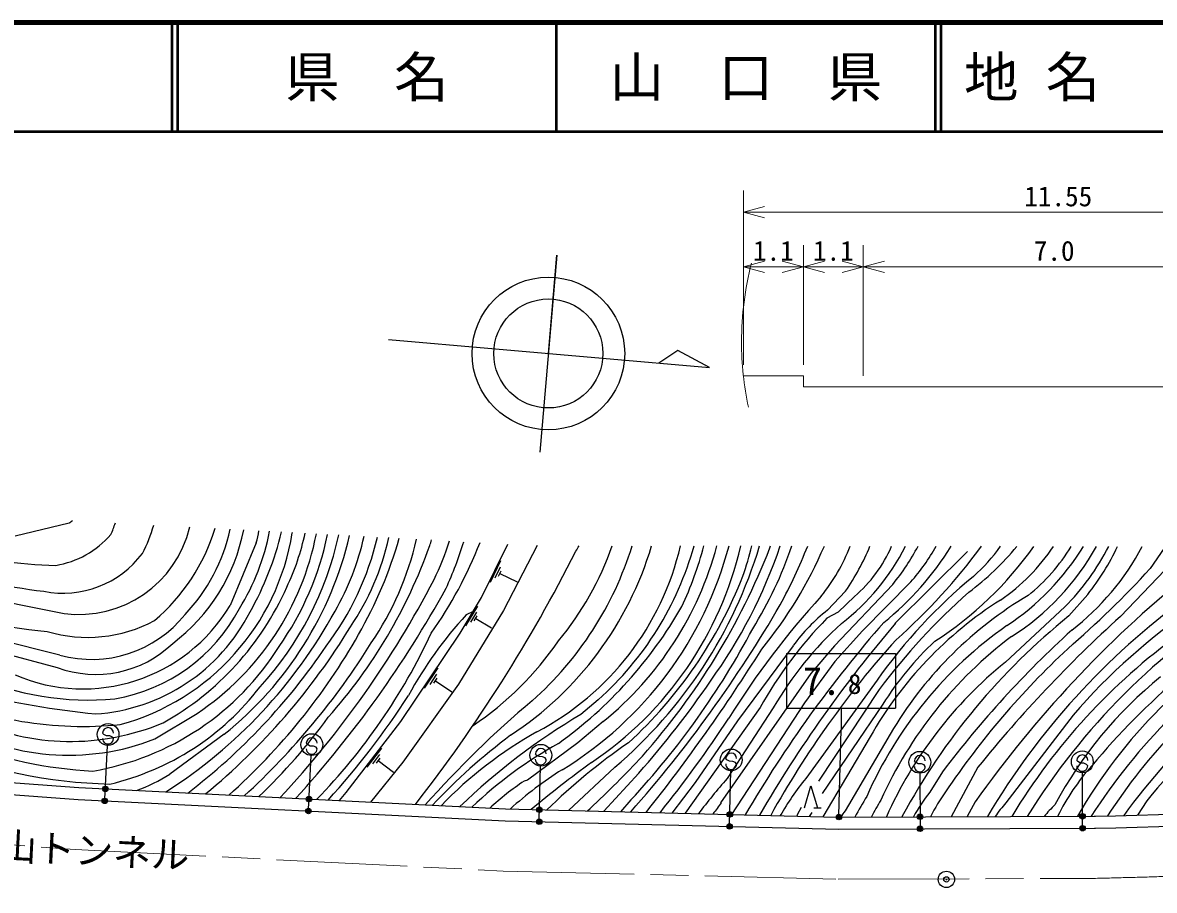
# Model space of a CAD drawing. Units: millimetres, scale not verified, with parts at other scales. Extents: x -376287428 to 680000, y -977092340 to 380000.
# Drawn here: x 284060 to 387840, y 300403 to 380000 of the extents above; entities that cross this region are included whole.
import ezdxf
from ezdxf.enums import TextEntityAlignment as Align

# ---------------------------------------------------------------- set-up
doc = ezdxf.new("R2010")
doc.units = ezdxf.units.MM
doc.header["$LTSCALE"] = 1000
doc.header["$PDMODE"] = 32
doc.header["$PDSIZE"] = 500
doc.linetypes.add('CHAIN', pattern=[18.5, 12, -1.5, 3.5, -1.5])
for name, color, linetype, lineweight in [('M-BGD', 7, 'Continuous', 25), ('M-BMK', 2, 'CHAIN', 13), ('M-BMK-SRVR', 3, 'Continuous', 25), ('M-STR-HTXT', 7, 'Continuous', 13), ('M-STR-STRC', 7, 'Continuous', 25), ('M-TTL', 2, 'Continuous', 140), ('M-TTL-LINE', 7, 'Continuous', 50)]:
    doc.layers.add(name, color=color, linetype=linetype, lineweight=lineweight)
doc.layers.add('M-TTL-TXT', color=7, linetype='Continuous')
doc.styles.add('ＭＳ ゴシック', font='')
doc.styles.get('ＭＳ ゴシック').set_extended_font_data('MS Gothic')

msp = doc.modelspace()

# ---------------------------------------------------------------- linework, layer by layer
at = {"layer": 'M-BGD'}
for p, q in [((288327, 334087), (283385, 332886)), ((308791, 333203), (308796, 333233)), ((305486, 332289), (303084, 326542)), ((370697, 331498), (364047, 324889)), ((390594, 331680), (384722, 325524)), ((388748, 331781), (387461, 329913)), ((326949, 328685), (327913, 330662)), ((327388, 329083), (327870, 330072)), ((327706, 329234), (327947, 329728)), ((327826, 329481), (329408, 328710)), ((363845, 328472), (358494, 322844)), ((365500, 328698), (361070, 324204)), ((359525, 327852), (357859, 326100)), ((360332, 327363), (358838, 325926)), ((381736, 327553), (380003, 325581)), ((325428, 326017), (324673, 325661)), ((324697, 324663), (325794, 326486)), ((325153, 325009), (325702, 325921)), ((358838, 325926), (357814, 325358)), ((379628, 326398), (374175, 321336)), ((325473, 325127), (325747, 325583)), ((325610, 325355), (327069, 324477)), ((275195, 324098), (287222, 320844)), ((287481, 321980), (279610, 323951)), ((361070, 324204), (358526, 321396)), ((354716, 322849), (349604, 315968)), ((358494, 322844), (356339, 320284)), ((320913, 318943), (322173, 320824)), ((358526, 321396), (355746, 317591)), ((321416, 319287), (322046, 320228)), ((321762, 319396), (322077, 319866)), ((356339, 320284), (348067, 308425)), ((362407, 319699), (355877, 310675)), ((321919, 319631), (323424, 318623)), ((362599, 318829), (357042, 310418)), ((336850, 317881), (335258, 316547)), ((355746, 317591), (349059, 307366)), ((296185, 314296), (300061, 316638)), ((351694, 317184), (344804, 307471)), ((352898, 317144), (348664, 310655)), ((362935, 317472), (357364, 309299)), ((337306, 315896), (334970, 313945)), ((349604, 315968), (345719, 310311)), ((380382, 316487), (374226, 308435)), ((302548, 314726), (297544, 311056)), ((361770, 314477), (357444, 307160)), ((363926, 315249), (359475, 307702)), ((315658, 311702), (316988, 313434)), ((334970, 313945), (330356, 310523)), ((249339, 312856), (289222, 309832)), ((316164, 312002), (316828, 312868)), ((316503, 312086), (316835, 312519)), ((249245, 311760), (289153, 308734)), ((316669, 312302), (318055, 311239)), ((338351, 311702), (334108, 307733)), ((371664, 311715), (369198, 307160)), ((330356, 310523), (330051, 310433)), ((340564, 311167), (337343, 307654)), ((345719, 310311), (343587, 307500)), ((368414, 311281), (367247, 309412)), ((289222, 309832), (328340, 307874)), ((289153, 308734), (328299, 306775)), ((339838, 308699), (338878, 307616)), ((371417, 308529), (370677, 307165)), ((387152, 308626), (386284, 307309)), ((328340, 307874), (358763, 307128)), ((335855, 307690), (336095, 307920)), ((355125, 307405), (355047, 307219)), ((355458, 308010), (355125, 307405)), ((356618, 307985), (357285, 307985)), ((359063, 307125), (382428, 307206)), ((386284, 307309), (386282, 307306)), ((328299, 306775), (358902, 306024)), ((358902, 306024), (382431, 306106))]:
    msp.add_line(p, q, dxfattribs=at)
for points in [[(332268, 349651), (333056, 358684), (331478, 340603)], [(317603, 350931), (347053, 348361), (344134, 349932), (342401, 348767)], [(313107, 308637), (313741, 309370), (318746, 315889), (324175, 323990), (326144, 327262), (328538, 332173)], [(331235, 332028), (328157, 326072), (324039, 319313), (318938, 312170), (315960, 308494)], [(355750, 307985), (356351, 309988), (356952, 307985)]]:
    msp.add_lwpolyline(points, dxfattribs=at)
for radius in [7000, 5000]:
    msp.add_circle((332268, 349651), radius, dxfattribs=at)
for centre, radius, start, end in [((288084, 369606), 39408, 238.90703, 268.55913), ((291487, 374597), 47082, 237.21935, 263.318), ((284678, 339010), 6128, 306.5485, 310.00221), ((291608, 378122), 54233, 235.83899, 264.39118), ((289242, 336143), 10429, 262.4372, 346.66368), ((281179, 337857), 11984, 336.27695, 341.75263), ((287222, 336671), 21846, 285.3745, 350.86533), ((284289, 337086), 12209, 331.77324, 344.95012), ((284506, 338849), 17979, 310.34557, 343.06853), ((287418, 336814), 17246, 307.11481, 348.82744), ((287280, 336875), 16152, 316.29989, 348.08278), ((285497, 337526), 21622, 328.63378, 348.84874), ((281196, 339517), 27318, 330.24563, 346.8175), ((286904, 336922), 19151, 345.99993, 349.39537), ((287724, 337963), 22752, 334.63695, 347.8382), ((285682, 338674), 8580, 279.45971, 318.91544), ((285804, 337962), 25651, 303.76485, 349.10712), ((281922, 340470), 32988, 308.70182, 346.82413), ((283823, 339310), 29893, 317.40203, 347.82265), ((285188, 338538), 27383, 324.85615, 348.45924), ((291002, 338722), 26260, 322.65627, 346.99855), ((291807, 338067), 24126, 330.04441, 347.58457), ((294063, 338060), 24171, 326.1198, 347.32695), ((280662, 343500), 39435, 330.16015, 344.11512), ((292699, 338959), 28211, 325.78655, 347.01772), ((299071, 340029), 23706, 340.30382, 341.60341), ((290175, 346255), 38445, 324.62562, 338.73168), ((298338, 340332), 26082, 334.03351, 342.43288), ((292474, 342132), 33489, 335.2492, 343.0859), ((287767, 336751), 9087, 258.84444, 323.22857), ((276701, 347834), 47398, 318.28898, 340.53464), ((206708, 396358), 143565, 322.16051, 333.14791), ((311532, 340986), 31509, 303.24285, 343.45249), ((310114, 341205), 31221, 311.44608, 342.88146), ((319194, 337847), 25862, 297.72666, 346.95177), ((311700, 341189), 27972, 320.20893, 340.86068), ((315641, 340773), 34334, 301.38428, 345.1979), ((318483, 340946), 18843, 329.95223, 331.73188), ((317829, 339462), 32948, 303.96393, 346.9097), ((317006, 340001), 29717, 311.89518, 344.39276), ((317737, 339962), 31018, 309.11538, 345.13084), ((310716, 344280), 42720, 310.30738, 343.28964), ((293082, 355110), 63898, 318.44289, 338.62485), ((313805, 340751), 33874, 335.01829, 345.03627), ((309391, 346941), 46602, 324.0864, 341.2912), ((316371, 340853), 35682, 340.99264, 345.63063), ((319195, 344058), 37400, 328.28971, 341.17864), ((321274, 347561), 39505, 320.67183, 336.78348), ((328396, 341080), 25900, 339.05504, 339.46624), ((312855, 348866), 46373, 331.31321, 338.65891), ((344982, 337539), 15948, 320.45179, 339.6129), ((346723, 341169), 20476, 307.34669, 333.32095), ((341572, 340242), 21813, 325.39016, 337.74581), ((352341, 336847), 12401, 310.11846, 336.88223), ((346253, 346028), 26911, 308.55346, 328.5057), ((348261, 341323), 20200, 320.48852, 332.42958), ((327467, 364835), 55346, 311.52309, 323.56575), ((351656, 341085), 18577, 318.17846, 330.6211), ((349980, 350844), 32791, 302.72997, 324.83296), ((356403, 347343), 24316, 306.34192, 320.75511), ((360103, 341813), 16822, 311.4728, 324.15487), ((363466, 342001), 18154, 304.47835, 326.40058), ((361231, 344374), 23634, 303.5913, 328.2878), ((362625, 342898), 22710, 302.22825, 331.17333), ((365132, 341200), 17690, 309.01174, 328.48395), ((362984, 342725), 23316, 315.54928, 332.46563), ((365620, 343179), 23916, 307.74335, 331.97683), ((364254, 341429), 22320, 321.55948, 334.85685), ((314758, 472355), 148996, 252.86909, 259.60319), ((311691, 344335), 41279, 312.56142, 338.53815), ((403667, 290221), 50708, 129.74769, 144.45575), ((457403, 247567), 105404, 129.20774, 144.66422), ((316916, 394974), 95965, 311.02122, 317.31577), ((284044, 338930), 26501, 299.11377, 336.15569), ((240838, 371044), 91258, 317.072, 332.50429), ((234484, 376807), 100927, 317.66589, 331.15211), ((415363, 274614), 78476, 137.74389, 148.0039), ((392723, 296957), 35566, 122.25289, 150.48992), ((412185, 281448), 62098, 131.77772, 142.98905), ((394558, 296616), 35854, 120.67289, 148.6897), ((430454, 272906), 67294, 126.13975, 149.38969), ((429099, 274345), 62288, 121.7585, 148.18254), ((289598, 334590), 15705, 246.68427, 329.17225), ((289599, 333716), 17166, 273.8001, 333.13556), ((289824, 333728), 15981, 279.67878, 332.1892), ((272516, 348069), 45844, 302.56714, 331.25245), ((309930, 346206), 39828, 305.75222, 330.25399), ((251261, 385948), 118244, 318.49734, 329.87685), ((368309, 312853), 16873, 128.26861, 143.66723), ((424133, 278458), 57969, 124.13521, 139.00216), ((434142, 268400), 67786, 120.52463, 140.15764), ((290009, 336658), 13045, 253.51653, 298.06315), ((290387, 332549), 10961, 254.62398, 321.43592), ((351653, 300839), 36629, 137.30106, 151.56406), ((449768, 249106), 115246, 138.82276, 149.65137), ((456373, 246229), 121257, 139.54465, 149.7562), ((385673, 298123), 38960, 135.64867, 150.70852), ((380885, 300973), 32323, 132.26951, 149.98081), ((418165, 278306), 60756, 128.9117, 151.59763), ((467739, 233939), 123611, 132.19073, 141.00886), ((262089, 356278), 60930, 309.48265, 328.65879), ((264494, 352400), 57888, 311.64916, 330.48173), ((271461, 347220), 55187, 315.79299, 335.11509), ((285547, 359160), 74120, 317.09408, 332.0323), ((396027, 293790), 37767, 125.10712, 156.21477), ((443727, 254476), 94333, 132.28264, 142.97384), ((423426, 277849), 56819, 125.89612, 148.92221), ((421348, 283998), 46733, 119.55745, 150.23195), ((437677, 268950), 65117, 122.6075, 143.94812), ((437003, 267833), 64415, 118.81368, 140.70659), ((290756, 330400), 10189, 249.70568, 313.92364), ((286310, 336092), 25094, 279.61423, 327.94869), ((264693, 354558), 56882, 307.33911, 326.0526), ((259012, 358595), 67164, 312.49592, 328.0934), ((309424, 339462), 28751, 303.65961, 325.76336), ((429211, 264817), 87542, 137.99648, 150.98527), ((397961, 292881), 38581, 127.01229, 155.83047), ((387686, 301919), 29232, 133.1093, 147.85546), ((428245, 277542), 54899, 122.92991, 147.29499), ((213120, 409551), 163752, 321.47572, 327.89623), ((431000, 267598), 75053, 132.90809, 146.11427), ((398399, 291419), 38494, 128.99749, 155.89652), ((426512, 279496), 51148, 124.51391, 147.15855), ((290075, 344119), 26258, 246.06482, 275.32224), ((412374, 290356), 38112, 128.94861, 152.0064), ((364032, 1101294), 794300, 271.31901, 280.37934), ((286493, 333836), 24325, 283.20376, 322.64538), ((279971, 365115), 81129, 318.32001, 325.87945), ((364032, 1101294), 795400, 271.31901, 280.37938), ((289636, 350366), 34922, 245.81678, 275.55089), ((298657, 396094), 79900, 256.17853, 264.31075), ((259325, 356873), 71439, 317.58663, 327.30245), ((392984, 244233), 96342, 130.21526, 138.36352), ((366057, 264635), 60361, 120.68015, 133.96086), ((288284, 334426), 21625, 239.0749, 291.4296), ((288482, 335783), 21719, 244.95705, 292.91268), ((270555, 346178), 51162, 313.40335, 324.26369), ((255603, 377309), 111454, 321.23667, 326.74761), ((362364, 269971), 55864, 126.92089, 136.80469), ((350209, 281230), 38699, 119.37403, 135.88156), ((293260, 357588), 47449, 248.2606, 268.53695), ((292335, 349330), 38023, 248.26391, 267.23581), ((352490, 279386), 39525, 119.21218, 133.55697), ((370545, 268698), 54798, 124.36794, 134.50316), ((268298, 380507), 99324, 313.04564, 316.96379), ((352143, 281911), 34929, 122.21769, 132.01047), ((392037, 234687), 95456, 125.77266, 129.99427), ((397867, 297815), 21099, 138.37836, 153.60675), ((288787, 325058), 16515, 290.28509, 302.02157), ((345636, 287423), 27791, 124.11112, 132.39614), ((384575, 278636), 48112, 138.27959, 143.22448), ((374499, 295439), 24061, 140.70954, 150.58372), ((379667, 299516), 15880, 141.45498, 151.27564), ((379983, 301138), 14015, 143.65746, 154.58217), ((364032, 1101294), 804600, 271.3158, 280.39024), ((386741, 279060), 48522, 142.73049, 144.25094), ((389312, 291777), 32752, 148.22866, 152.04676), ((384196, 295553), 25132, 148.52024, 152.56008), ((384927, 299019), 14254, 138.65343, 145.09997), ((386499, 299935), 11382, 133.10689, 140.40259), ((364032, 1101294), 805850, 271.31493, 280.39024), ((374984, 295387), 22191, 146.76295, 147.86482), ((382602, 297461), 20362, 151.41036, 151.60566)]:
    msp.add_arc(centre, radius, start, end, dxfattribs=at)
at = {"layer": 'M-BMK'}
msp.add_lwpolyline([(70189, 327309), (89969, 324657), (109753, 322053), (129640, 319617), (149442, 317197), (209077, 310976), (248853, 307177), (288864, 304143), (328128, 302178), (358853, 301424), (382447, 301506)], dxfattribs=at)
msp.add_arc((364032, 1101294), 800000, 271.31901, 284.63362, dxfattribs=at)
at = {"layer": 'M-BMK-SRVR'}
msp.add_circle((368769, 301410), 750, dxfattribs=at)
msp.add_point((368769, 301410), dxfattribs=at)
at = {"layer": 'M-STR-HTXT'}
for p, q in [((350152, 348601), (350152, 364601)), ((352084, 363119), (350152, 362601)), ((350152, 362601), (407902, 362601)), ((350152, 362601), (352084, 362084)), ((355652, 348601), (355652, 359601)), ((361152, 347601), (361152, 359601)), ((352084, 358119), (350152, 357601)), ((355652, 357601), (353720, 358119)), ((357584, 358119), (355652, 357601)), ((361152, 357601), (359220, 358119)), ((363084, 358119), (361152, 357601)), ((350152, 357601), (355652, 357601)), ((350152, 357601), (352084, 357084)), ((353720, 357084), (355652, 357601)), ((355652, 357601), (361152, 357601)), ((355652, 357601), (357584, 357084)), ((359220, 357084), (361152, 357601)), ((361152, 357601), (396152, 357601)), ((361152, 357601), (363084, 357084)), ((350152, 347601), (355652, 347601)), ((355652, 347601), (355652, 346601)), ((355652, 346601), (361152, 346601)), ((361152, 346601), (396152, 346601))]:
    msp.add_line(p, q, dxfattribs=at)
for start, end in [(165.56635, 180), (180, 191.94054)]:
    msp.add_arc((378984, 350722), 29000, start, end, dxfattribs=at)
at = {"layer": 'M-STR-STRC'}
for p, q in [((354105, 322122), (364105, 322122)), ((354105, 322122), (354105, 317122)), ((364105, 322122), (364105, 317122)), ((354105, 317122), (364105, 317122)), ((359105, 317122), (359105, 315122)), ((291496, 314715), (291397, 314833)), ((291741, 314576), (291496, 314715)), ((292042, 314574), (291741, 314576)), ((292287, 314462), (292042, 314574)), ((292393, 314326), (292287, 314462)), ((358913, 307274), (359105, 315122)), ((291599, 308762), (291846, 313706)), ((310173, 313781), (310074, 313899)), ((310418, 313641), (310173, 313781)), ((310719, 313639), (310418, 313641)), ((310964, 313527), (310719, 313639)), ((311070, 313391), (310964, 313527)), ((310275, 307827), (310523, 312771)), ((331177, 312807), (331078, 312925)), ((331422, 312668), (331177, 312807)), ((331723, 312666), (331422, 312668)), ((331968, 312554), (331723, 312666)), ((332074, 312418), (331968, 312554)), ((348634, 312379), (348534, 312497)), ((331431, 306848), (331552, 311797)), ((348879, 312240), (348634, 312379)), ((349179, 312237), (348879, 312240)), ((348887, 306420), (349009, 311369)), ((349425, 312126), (349179, 312237)), ((349530, 311989), (349425, 312126)), ((365933, 312161), (365833, 312279)), ((366178, 312022), (365933, 312161)), ((366478, 312019), (366178, 312022)), ((366724, 311908), (366478, 312019)), ((366829, 311771), (366724, 311908)), ((380832, 312213), (380733, 312331)), ((381077, 312074), (380832, 312213)), ((381378, 312071), (381077, 312074)), ((381623, 311959), (381378, 312071)), ((381729, 311823), (381623, 311959)), ((366336, 311150), (366353, 306200)), ((381252, 306252), (381235, 311202))]:
    msp.add_line(p, q, dxfattribs=at)
for centre, radius in [((291896, 314705), 1000), ((310573, 313770), 1000), ((331577, 312797), 1000), ((349033, 312368), 1000), ((366332, 312150), 1000), ((381232, 312202), 1000), ((291646, 309711), 150), ((291646, 309711), 120), ((291646, 309711), 90), ((291646, 309711), 60), ((291646, 309711), 30), ((291591, 308612), 150), ((291591, 308612), 120), ((291591, 308612), 90), ((291591, 308612), 60), ((291591, 308612), 30), ((310323, 308776), 150), ((310323, 308776), 120), ((310323, 308776), 90), ((310323, 308776), 60), ((310323, 308776), 30), ((310268, 307678), 150), ((310268, 307678), 120), ((310268, 307678), 90), ((310268, 307678), 60), ((310268, 307678), 30), ((331454, 307798), 150), ((331454, 307798), 120), ((331454, 307798), 90), ((331454, 307798), 60), ((331454, 307798), 30), ((348911, 307370), 150), ((348911, 307370), 120), ((348911, 307370), 90), ((348911, 307370), 60), ((348911, 307370), 30), ((358909, 307124), 150), ((358909, 307124), 120), ((358909, 307124), 90), ((366350, 307150), 150), ((366350, 307150), 120), ((366350, 307150), 90), ((366350, 307150), 60), ((381249, 307202), 150), ((381249, 307202), 120), ((381249, 307202), 90), ((381249, 307202), 60), ((381249, 307202), 30), ((331427, 306698), 150), ((331427, 306698), 120), ((331427, 306698), 90), ((331427, 306698), 60), ((331427, 306698), 30), ((348884, 306270), 150), ((348884, 306270), 120), ((348884, 306270), 90), ((348884, 306270), 60), ((348884, 306270), 30), ((358909, 307124), 60), ((358909, 307124), 30), ((366354, 306050), 150), ((366354, 306050), 120), ((366350, 307150), 30), ((381253, 306102), 150), ((381253, 306102), 120), ((381253, 306102), 90), ((381253, 306102), 60), ((366354, 306050), 90), ((366354, 306050), 60), ((366354, 306050), 30), ((381253, 306102), 30)]:
    msp.add_circle(centre, radius, dxfattribs=at)
for centre, radius, start, end in [((291897, 314830), 500, 359.55488, 179.55488), ((291893, 314330), 500, 179.55488, 359.55488), ((310574, 313895), 500, 359.55488, 179.55488), ((331578, 312922), 500, 359.55488, 179.55488), ((310570, 313395), 500, 179.55488, 359.55488), ((331574, 312422), 500, 179.55488, 359.55488), ((349034, 312493), 500, 359.55488, 179.55488), ((366333, 312275), 500, 359.55488, 179.55488), ((381233, 312327), 500, 359.55488, 179.55488), ((349030, 311993), 500, 179.55488, 359.55488), ((366329, 311775), 500, 179.55488, 359.55488), ((381229, 311827), 500, 179.55488, 359.55488), ((380672, 293005), 25794, 145.26441, 146.81026)]:
    msp.add_arc(centre, radius, start, end, dxfattribs=at)
for p in [(291646, 309711), (291591, 308612), (310323, 308776), (310268, 307678), (331454, 307798), (348911, 307370), (358909, 307124), (366350, 307150), (381249, 307202), (331427, 306698), (348884, 306270), (366354, 306050), (381253, 306102)]:
    msp.add_point(p, dxfattribs=at)
at = {"layer": 'M-TTL'}
msp.add_line((680000, 380000), (40000, 380000), dxfattribs=at)
at = {"layer": 'M-TTL-LINE'}
for p, q in [((297750, 380000), (297750, 370000)), ((298250, 380000), (298250, 370000)), ((333000, 380000), (333000, 370000)), ((367750, 380000), (367750, 370000)), ((368250, 380000), (368250, 370000)), ((40000, 370000), (680000, 370000))]:
    msp.add_line(p, q, dxfattribs=at)

# ---------------------------------------------------------------- texts
at = {"layer": 'M-BGD', "style": 'ＭＳ ゴシック'}
msp.add_text('中山トンネル', height=2566, rotation=357.135, dxfattribs=at).set_placement((288864, 304143), align=Align.MIDDLE_CENTER)
at = {"layer": 'M-STR-HTXT', "style": 'ＭＳ ゴシック'}
for s, p in [('11.55', (379027, 362601)), ('1.1', (352902, 357601)), ('1.1', (358402, 357601)), ('7.0', (378652, 357601))]:
    msp.add_text(s, height=1833, dxfattribs=at).set_placement(p, align=Align.BOTTOM_CENTER)
at = {"layer": 'M-STR-STRC', "style": 'ＭＳ ゴシック'}
msp.add_text('7.', height=2566, dxfattribs=at).set_placement((359105, 319622), align=Align.MIDDLE_RIGHT)
msp.add_text('8', height=1833, dxfattribs=at).set_placement((360355, 317872), align=Align.BOTTOM_CENTER)
at = {"layer": 'M-TTL-TXT', "style": 'ＭＳ ゴシック'}
for s, p in [('県\u3000名', (315625, 375000)), ('山\u3000口\u3000県', (350375, 375000))]:
    msp.add_text(s, height=3666, dxfattribs=at).set_placement(p, align=Align.MIDDLE_CENTER)
msp.add_text('地 名', height=3666, dxfattribs=at).set_placement((370380, 375000), align=Align.MIDDLE_LEFT)

doc.saveas('drawing.dxf')
